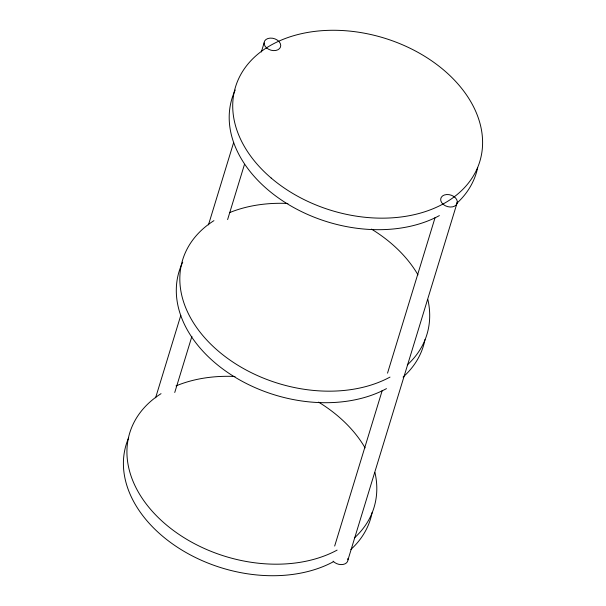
<?xml version="1.0" encoding="UTF-8"?>
<svg xmlns="http://www.w3.org/2000/svg" width="606" height="606" viewBox="0 0 606 606"><rect width="100%" height="100%" fill="white"/><g stroke="black" fill="none" stroke-linecap="round" stroke-linejoin="round"><path stroke-width="0.91" d="M155.606 397.778L180.785 315.4M208.464 224.879L233.651 142.501M261.322 51.98L264.095 42.928M174.74 392.491L191.905 336.368M227.606 219.592L244.483 164.377M334.671 546.051L382.272 390.347M387.529 373.152L435.131 217.448M347.995 559.777L457.318 202.207M347.882 558.497A8.514 6.007 17 0 1 343.041 564.459A8.514 6.007 17 0 1 333.095 561.148M372.092 512.593A127.707 90.142 17 0 1 350.874 549.46M333.58 561.641A127.707 90.142 17 0 1 182.414 550.392A127.707 90.142 17 0 1 128.684 437.737M424.988 339.58A127.707 90.142 17 0 1 403.081 377.068M386.476 388.628A127.707 90.142 17 0 1 233.696 376.387A127.707 90.142 17 0 1 182.732 262.209M427.859 299.515A127.707 90.142 17 0 1 407.3 364.91M390.006 377.091A127.707 90.142 17 0 1 216.153 349.2A127.707 90.142 17 0 1 213.941 220.645M229.75 212.554A127.707 90.142 17 0 1 287.933 203.465M371.47 229.098A127.707 90.142 17 0 1 417.988 274.882M477.702 167.476A127.707 90.142 17 0 1 456.666 203.434M439.373 215.607A127.707 90.142 17 0 1 287.13 203.699A127.707 90.142 17 0 1 235.234 90.021M374.962 472.536A127.707 90.142 17 0 1 354.404 537.931M337.11 550.104A127.707 90.142 17 0 1 163.256 522.22A127.707 90.142 17 0 1 161.044 393.665M176.013 385.916A127.707 90.142 17 0 1 235.037 376.477M318.574 402.119A127.707 90.142 17 0 1 365.092 447.895M443.228 204.366A8.514 6.007 17 0 0 457.083 203.427A8.514 6.007 17 0 0 446.667 194.541A8.514 6.007 17 0 0 443.228 204.366M271.177 178.043A127.707 90.142 17 0 0 478.99 163.984A127.707 90.142 17 0 0 322.809 30.626A127.707 90.142 17 0 0 271.177 178.043M266.648 47.95A8.514 6.007 17 0 0 280.502 47.01A8.514 6.007 17 0 0 270.094 38.117A8.514 6.007 17 0 0 266.648 47.95"/></g></svg>
